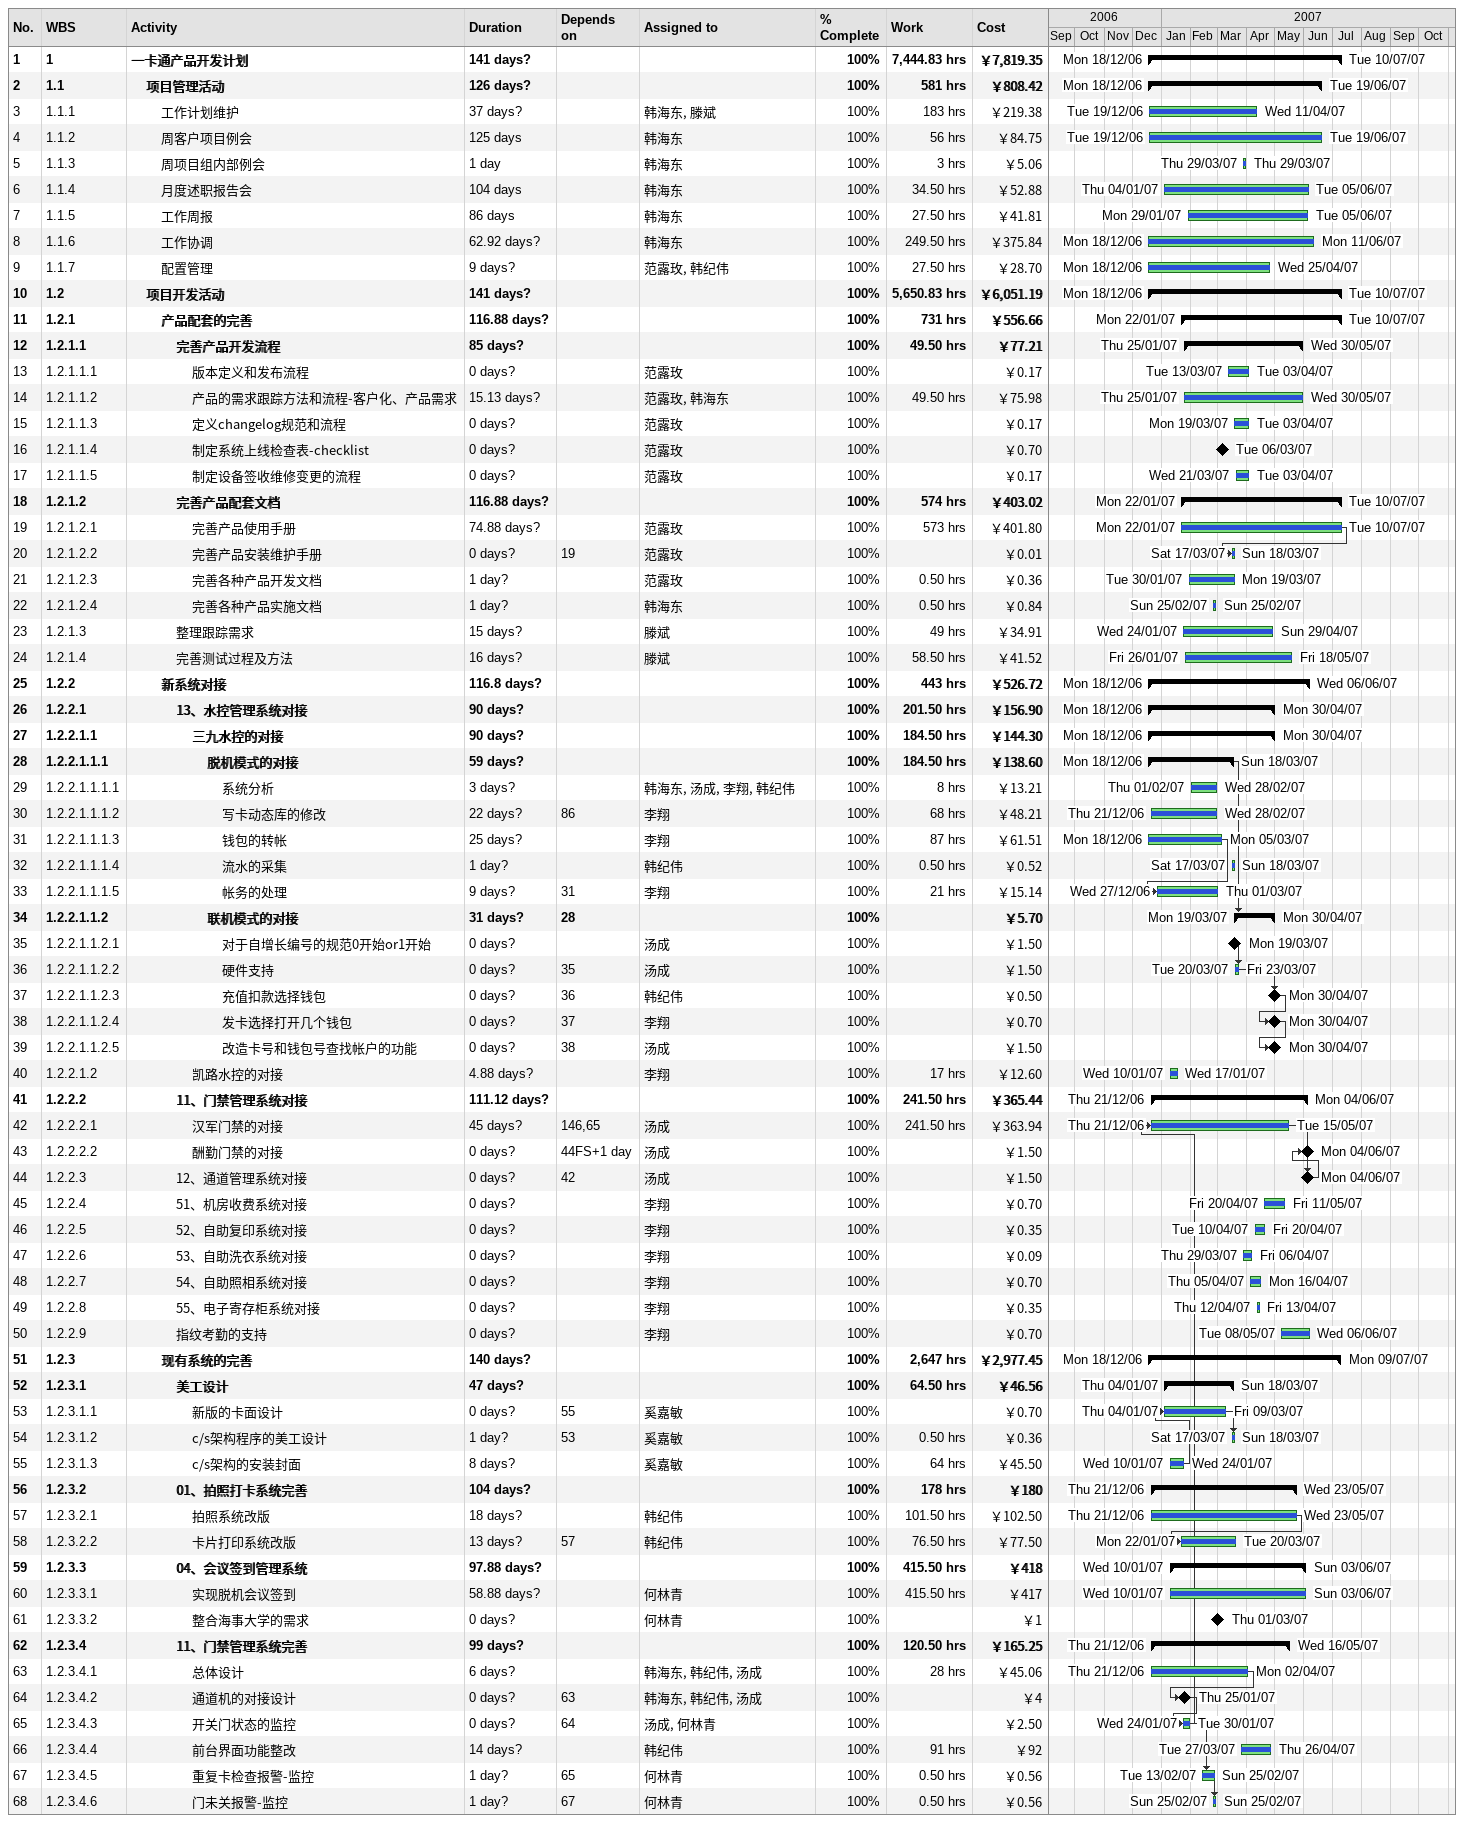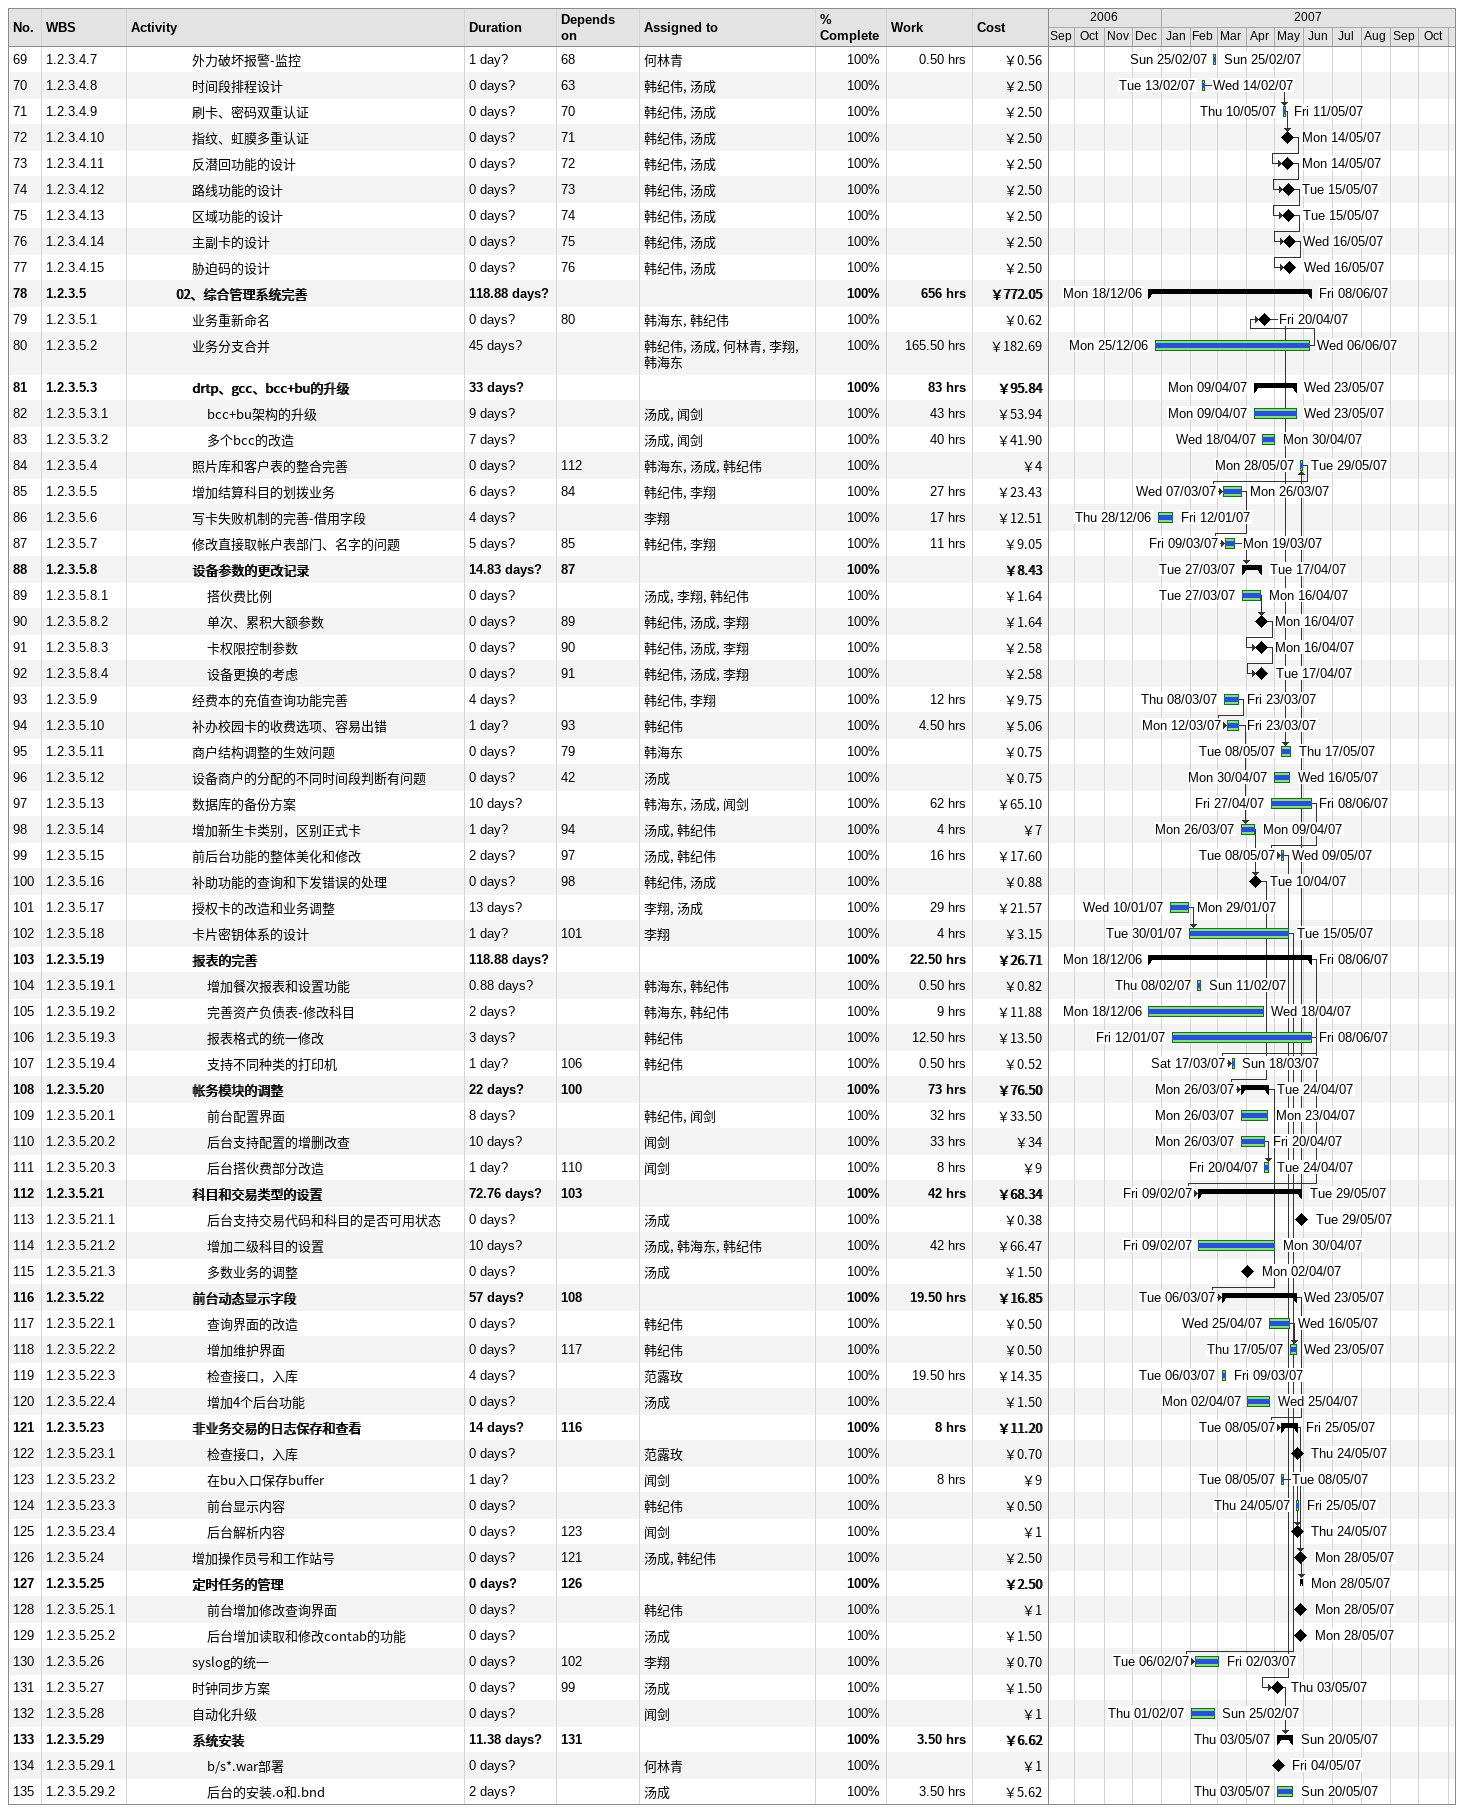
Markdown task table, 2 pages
| ID | WBS | Task | Duration | Start | Finish | Predecessors | Resources | % complete | Work (h) | Cost (￥) |
|---|---|---|---|---|---|---|---|---|---|---|
| 1 | 1 | **一卡通产品开发计划** | 141d? | 2006-12-18 | 2007-07-10 |  |  | 100 | 7444.83 | 7819.35 |
| 2 | 1.1 | **项目管理活动** | 126d? | 2006-12-18 | 2007-06-19 |  |  | 100 | 581 | 808.42 |
| 3 | 1.1.1 | 工作计划维护 | 37d? | 2006-12-19 | 2007-04-11 |  | 韩海东, 滕斌 | 100 | 183 | 219.38 |
| 4 | 1.1.2 | 周客户项目例会 | 125d | 2006-12-19 | 2007-06-19 |  | 韩海东 | 100 | 56 | 84.75 |
| 5 | 1.1.3 | 周项目组内部例会 | 1d | 2007-03-29 | 2007-03-29 |  | 韩海东 | 100 | 3 | 5.06 |
| 6 | 1.1.4 | 月度述职报告会 | 104d | 2007-01-04 | 2007-06-05 |  | 韩海东 | 100 | 34.50 | 52.88 |
| 7 | 1.1.5 | 工作周报 | 86d | 2007-01-29 | 2007-06-05 |  | 韩海东 | 100 | 27.50 | 41.81 |
| 8 | 1.1.6 | 工作协调 | 62.92d? | 2006-12-18 | 2007-06-11 |  | 韩海东 | 100 | 249.50 | 375.84 |
| 9 | 1.1.7 | 配置管理 | 9d? | 2006-12-18 | 2007-04-25 |  | 范露玫, 韩纪伟 | 100 | 27.50 | 28.70 |
| 10 | 1.2 | **项目开发活动** | 141d? | 2006-12-18 | 2007-07-10 |  |  | 100 | 5650.83 | 6051.19 |
| 11 | 1.2.1 | **产品配套的完善** | 116.88d? | 2007-01-22 | 2007-07-10 |  |  | 100 | 731 | 556.66 |
| 12 | 1.2.1.1 | **完善产品开发流程** | 85d? | 2007-01-25 | 2007-05-30 |  |  | 100 | 49.50 | 77.21 |
| 13 | 1.2.1.1.1 | 版本定义和发布流程 | 0d? | 2007-03-13 | 2007-04-03 |  | 范露玫 | 100 |  | 0.17 |
| 14 | 1.2.1.1.2 | 产品的需求跟踪方法和流程-客户化、产品需求 | 15.13d? | 2007-01-25 | 2007-05-30 |  | 范露玫, 韩海东 | 100 | 49.50 | 75.98 |
| 15 | 1.2.1.1.3 | 定义changelog规范和流程 | 0d? | 2007-03-19 | 2007-04-03 |  | 范露玫 | 100 |  | 0.17 |
| 16 | 1.2.1.1.4 | 制定系统上线检查表-checklist | 0d? | 2007-03-06 | 2007-03-06 |  | 范露玫 | 100 |  | 0.70 |
| 17 | 1.2.1.1.5 | 制定设备签收维修变更的流程 | 0d? | 2007-03-21 | 2007-04-03 |  | 范露玫 | 100 |  | 0.17 |
| 18 | 1.2.1.2 | **完善产品配套文档** | 116.88d? | 2007-01-22 | 2007-07-10 |  |  | 100 | 574 | 403.02 |
| 19 | 1.2.1.2.1 | 完善产品使用手册 | 74.88d? | 2007-01-22 | 2007-07-10 |  | 范露玫 | 100 | 573 | 401.80 |
| 20 | 1.2.1.2.2 | 完善产品安装维护手册 | 0d? | 2007-03-17 | 2007-03-18 | 19 | 范露玫 | 100 |  | 0.01 |
| 21 | 1.2.1.2.3 | 完善各种产品开发文档 | 1d? | 2007-01-30 | 2007-03-19 |  | 范露玫 | 100 | 0.50 | 0.36 |
| 22 | 1.2.1.2.4 | 完善各种产品实施文档 | 1d? | 2007-02-25 | 2007-02-25 |  | 韩海东 | 100 | 0.50 | 0.84 |
| 23 | 1.2.1.3 | 整理跟踪需求 | 15d? | 2007-01-24 | 2007-04-29 |  | 滕斌 | 100 | 49 | 34.91 |
| 24 | 1.2.1.4 | 完善测试过程及方法 | 16d? | 2007-01-26 | 2007-05-18 |  | 滕斌 | 100 | 58.50 | 41.52 |
| 25 | 1.2.2 | **新系统对接** | 116.8d? | 2006-12-18 | 2007-06-06 |  |  | 100 | 443 | 526.72 |
| 26 | 1.2.2.1 | **13、水控管理系统对接** | 90d? | 2006-12-18 | 2007-04-30 |  |  | 100 | 201.50 | 156.90 |
| 27 | 1.2.2.1.1 | **三九水控的对接** | 90d? | 2006-12-18 | 2007-04-30 |  |  | 100 | 184.50 | 144.30 |
| 28 | 1.2.2.1.1.1 | **脱机模式的对接** | 59d? | 2006-12-18 | 2007-03-18 |  |  | 100 | 184.50 | 138.60 |
| 29 | 1.2.2.1.1.1.1 | 系统分析 | 3d? | 2007-02-01 | 2007-02-28 |  | 韩海东, 汤成, 李翔, 韩纪伟 | 100 | 8 | 13.21 |
| 30 | 1.2.2.1.1.1.2 | 写卡动态库的修改 | 22d? | 2006-12-21 | 2007-02-28 | 86 | 李翔 | 100 | 68 | 48.21 |
| 31 | 1.2.2.1.1.1.3 | 钱包的转帐 | 25d? | 2006-12-18 | 2007-03-05 |  | 李翔 | 100 | 87 | 61.51 |
| 32 | 1.2.2.1.1.1.4 | 流水的采集 | 1d? | 2007-03-17 | 2007-03-18 |  | 韩纪伟 | 100 | 0.50 | 0.52 |
| 33 | 1.2.2.1.1.1.5 | 帐务的处理 | 9d? | 2006-12-27 | 2007-03-01 | 31 | 李翔 | 100 | 21 | 15.14 |
| 34 | 1.2.2.1.1.2 | **联机模式的对接** | 31d? | 2007-03-19 | 2007-04-30 | 28 |  | 100 |  | 5.70 |
| 35 | 1.2.2.1.1.2.1 | 对于自增长编号的规范0开始or1开始 | 0d? | 2007-03-19 | 2007-03-19 |  | 汤成 | 100 |  | 1.50 |
| 36 | 1.2.2.1.1.2.2 | 硬件支持 | 0d? | 2007-03-20 | 2007-03-23 | 35 | 汤成 | 100 |  | 1.50 |
| 37 | 1.2.2.1.1.2.3 | 充值扣款选择钱包 | 0d? | 2007-04-30 | 2007-04-30 | 36 | 韩纪伟 | 100 |  | 0.50 |
| 38 | 1.2.2.1.1.2.4 | 发卡选择打开几个钱包 | 0d? | 2007-04-30 | 2007-04-30 | 37 | 李翔 | 100 |  | 0.70 |
| 39 | 1.2.2.1.1.2.5 | 改造卡号和钱包号查找帐户的功能 | 0d? | 2007-04-30 | 2007-04-30 | 38 | 汤成 | 100 |  | 1.50 |
| 40 | 1.2.2.1.2 | 凯路水控的对接 | 4.88d? | 2007-01-10 | 2007-01-17 |  | 李翔 | 100 | 17 | 12.60 |
| 41 | 1.2.2.2 | **11、门禁管理系统对接** | 111.12d? | 2006-12-21 | 2007-06-04 |  |  | 100 | 241.50 | 365.44 |
| 42 | 1.2.2.2.1 | 汉军门禁的对接 | 45d? | 2006-12-21 | 2007-05-15 | 146, 65 | 汤成 | 100 | 241.50 | 363.94 |
| 43 | 1.2.2.2.2 | 酬勤门禁的对接 | 0d? | 2007-06-04 | 2007-06-04 | 44FS+1d | 汤成 | 100 |  | 1.50 |
| 44 | 1.2.2.3 | 12、通道管理系统对接 | 0d? | 2007-06-04 | 2007-06-04 | 42 | 汤成 | 100 |  | 1.50 |
| 45 | 1.2.2.4 | 51、机房收费系统对接 | 0d? | 2007-04-20 | 2007-05-11 |  | 李翔 | 100 |  | 0.70 |
| 46 | 1.2.2.5 | 52、自助复印系统对接 | 0d? | 2007-04-10 | 2007-04-20 |  | 李翔 | 100 |  | 0.35 |
| 47 | 1.2.2.6 | 53、自助洗衣系统对接 | 0d? | 2007-03-29 | 2007-04-06 |  | 李翔 | 100 |  | 0.09 |
| 48 | 1.2.2.7 | 54、自助照相系统对接 | 0d? | 2007-04-05 | 2007-04-16 |  | 李翔 | 100 |  | 0.70 |
| 49 | 1.2.2.8 | 55、电子寄存柜系统对接 | 0d? | 2007-04-12 | 2007-04-13 |  | 李翔 | 100 |  | 0.35 |
| 50 | 1.2.2.9 | 指纹考勤的支持 | 0d? | 2007-05-08 | 2007-06-06 |  | 李翔 | 100 |  | 0.70 |
| 51 | 1.2.3 | **现有系统的完善** | 140d? | 2006-12-18 | 2007-07-09 |  |  | 100 | 2647 | 2977.45 |
| 52 | 1.2.3.1 | **美工设计** | 47d? | 2007-01-04 | 2007-03-18 |  |  | 100 | 64.50 | 46.56 |
| 53 | 1.2.3.1.1 | 新版的卡面设计 | 0d? | 2007-01-04 | 2007-03-09 | 55 | 奚嘉敏 | 100 |  | 0.70 |
| 54 | 1.2.3.1.2 | c/s架构程序的美工设计 | 1d? | 2007-03-17 | 2007-03-18 | 53 | 奚嘉敏 | 100 | 0.50 | 0.36 |
| 55 | 1.2.3.1.3 | c/s架构的安装封面 | 8d? | 2007-01-10 | 2007-01-24 |  | 奚嘉敏 | 100 | 64 | 45.50 |
| 56 | 1.2.3.2 | **01、拍照打卡系统完善** | 104d? | 2006-12-21 | 2007-05-23 |  |  | 100 | 178 | 180 |
| 57 | 1.2.3.2.1 | 拍照系统改版 | 18d? | 2006-12-21 | 2007-05-23 |  | 韩纪伟 | 100 | 101.50 | 102.50 |
| 58 | 1.2.3.2.2 | 卡片打印系统改版 | 13d? | 2007-01-22 | 2007-03-20 | 57 | 韩纪伟 | 100 | 76.50 | 77.50 |
| 59 | 1.2.3.3 | **04、会议签到管理系统** | 97.88d? | 2007-01-10 | 2007-06-03 |  |  | 100 | 415.50 | 418 |
| 60 | 1.2.3.3.1 | 实现脱机会议签到 | 58.88d? | 2007-01-10 | 2007-06-03 |  | 何林青 | 100 | 415.50 | 417 |
| 61 | 1.2.3.3.2 | 整合海事大学的需求 | 0d? | 2007-03-01 | 2007-03-01 |  | 何林青 | 100 |  | 1 |
| 62 | 1.2.3.4 | **11、门禁管理系统完善** | 99d? | 2006-12-21 | 2007-05-16 |  |  | 100 | 120.50 | 165.25 |
| 63 | 1.2.3.4.1 | 总体设计 | 6d? | 2006-12-21 | 2007-04-02 |  | 韩海东, 韩纪伟, 汤成 | 100 | 28 | 45.06 |
| 64 | 1.2.3.4.2 | 通道机的对接设计 | 0d? | 2007-01-25 | 2007-01-25 | 63 | 韩海东, 韩纪伟, 汤成 | 100 |  | 4 |
| 65 | 1.2.3.4.3 | 开关门状态的监控 | 0d? | 2007-01-24 | 2007-01-30 | 64 | 汤成, 何林青 | 100 |  | 2.50 |
| 66 | 1.2.3.4.4 | 前台界面功能整改 | 14d? | 2007-03-27 | 2007-04-26 |  | 韩纪伟 | 100 | 91 | 92 |
| 67 | 1.2.3.4.5 | 重复卡检查报警-监控 | 1d? | 2007-02-13 | 2007-02-25 | 65 | 何林青 | 100 | 0.50 | 0.56 |
| 68 | 1.2.3.4.6 | 门未关报警-监控 | 1d? | 2007-02-25 | 2007-02-25 | 67 | 何林青 | 100 | 0.50 | 0.56 |
| 69 | 1.2.3.4.7 | 外力破坏报警-监控 | 1d? | 2007-02-25 | 2007-02-25 | 68 | 何林青 | 100 | 0.50 | 0.56 |
| 70 | 1.2.3.4.8 | 时间段排程设计 | 0d? | 2007-02-13 | 2007-02-14 | 63 | 韩纪伟, 汤成 | 100 |  | 2.50 |
| 71 | 1.2.3.4.9 | 刷卡、密码双重认证 | 0d? | 2007-05-10 | 2007-05-11 | 70 | 韩纪伟, 汤成 | 100 |  | 2.50 |
| 72 | 1.2.3.4.10 | 指纹、虹膜多重认证 | 0d? | 2007-05-14 | 2007-05-14 | 71 | 韩纪伟, 汤成 | 100 |  | 2.50 |
| 73 | 1.2.3.4.11 | 反潜回功能的设计 | 0d? | 2007-05-14 | 2007-05-14 | 72 | 韩纪伟, 汤成 | 100 |  | 2.50 |
| 74 | 1.2.3.4.12 | 路线功能的设计 | 0d? | 2007-05-15 | 2007-05-15 | 73 | 韩纪伟, 汤成 | 100 |  | 2.50 |
| 75 | 1.2.3.4.13 | 区域功能的设计 | 0d? | 2007-05-15 | 2007-05-15 | 74 | 韩纪伟, 汤成 | 100 |  | 2.50 |
| 76 | 1.2.3.4.14 | 主副卡的设计 | 0d? | 2007-05-16 | 2007-05-16 | 75 | 韩纪伟, 汤成 | 100 |  | 2.50 |
| 77 | 1.2.3.4.15 | 胁迫码的设计 | 0d? | 2007-05-16 | 2007-05-16 | 76 | 韩纪伟, 汤成 | 100 |  | 2.50 |
| 78 | 1.2.3.5 | **02、综合管理系统完善** | 118.88d? | 2006-12-18 | 2007-06-08 |  |  | 100 | 656 | 772.05 |
| 79 | 1.2.3.5.1 | 业务重新命名 | 0d? | 2007-04-20 | 2007-04-20 | 80 | 韩海东, 韩纪伟 | 100 |  | 0.62 |
| 80 | 1.2.3.5.2 | 业务分支合并 | 45d? | 2006-12-25 | 2007-06-06 |  | 韩纪伟, 汤成, 何林青, 李翔, 韩海东 | 100 | 165.50 | 182.69 |
| 81 | 1.2.3.5.3 | **drtp、gcc、bcc+bu的升级** | 33d? | 2007-04-09 | 2007-05-23 |  |  | 100 | 83 | 95.84 |
| 82 | 1.2.3.5.3.1 | bcc+bu架构的升级 | 9d? | 2007-04-09 | 2007-05-23 |  | 汤成, 闻剑 | 100 | 43 | 53.94 |
| 83 | 1.2.3.5.3.2 | 多个bcc的改造 | 7d? | 2007-04-18 | 2007-04-30 |  | 汤成, 闻剑 | 100 | 40 | 41.90 |
| 84 | 1.2.3.5.4 | 照片库和客户表的整合完善 | 0d? | 2007-05-28 | 2007-05-29 | 112 | 韩海东, 汤成, 韩纪伟 | 100 |  | 4 |
| 85 | 1.2.3.5.5 | 增加结算科目的划拨业务 | 6d? | 2007-03-07 | 2007-03-26 | 84 | 韩纪伟, 李翔 | 100 | 27 | 23.43 |
| 86 | 1.2.3.5.6 | 写卡失败机制的完善-借用字段 | 4d? | 2006-12-28 | 2007-01-12 |  | 李翔 | 100 | 17 | 12.51 |
| 87 | 1.2.3.5.7 | 修改直接取帐户表部门、名字的问题 | 5d? | 2007-03-09 | 2007-03-19 | 85 | 韩纪伟, 李翔 | 100 | 11 | 9.05 |
| 88 | 1.2.3.5.8 | **设备参数的更改记录** | 14.83d? | 2007-03-27 | 2007-04-17 | 87 |  | 100 |  | 8.43 |
| 89 | 1.2.3.5.8.1 | 搭伙费比例 | 0d? | 2007-03-27 | 2007-04-16 |  | 汤成, 李翔, 韩纪伟 | 100 |  | 1.64 |
| 90 | 1.2.3.5.8.2 | 单次、累积大额参数 | 0d? | 2007-04-16 | 2007-04-16 | 89 | 韩纪伟, 汤成, 李翔 | 100 |  | 1.64 |
| 91 | 1.2.3.5.8.3 | 卡权限控制参数 | 0d? | 2007-04-16 | 2007-04-16 | 90 | 韩纪伟, 汤成, 李翔 | 100 |  | 2.58 |
| 92 | 1.2.3.5.8.4 | 设备更换的考虑 | 0d? | 2007-04-17 | 2007-04-17 | 91 | 韩纪伟, 汤成, 李翔 | 100 |  | 2.58 |
| 93 | 1.2.3.5.9 | 经费本的充值查询功能完善 | 4d? | 2007-03-08 | 2007-03-23 |  | 韩纪伟, 李翔 | 100 | 12 | 9.75 |
| 94 | 1.2.3.5.10 | 补办校园卡的收费选项、容易出错 | 1d? | 2007-03-12 | 2007-03-23 | 93 | 韩纪伟 | 100 | 4.50 | 5.06 |
| 95 | 1.2.3.5.11 | 商户结构调整的生效问题 | 0d? | 2007-05-08 | 2007-05-17 | 79 | 韩海东 | 100 |  | 0.75 |
| 96 | 1.2.3.5.12 | 设备商户的分配的不同时间段判断有问题 | 0d? | 2007-04-30 | 2007-05-16 | 42 | 汤成 | 100 |  | 0.75 |
| 97 | 1.2.3.5.13 | 数据库的备份方案 | 10d? | 2007-04-27 | 2007-06-08 |  | 韩海东, 汤成, 闻剑 | 100 | 62 | 65.10 |
| 98 | 1.2.3.5.14 | 增加新生卡类别，区别正式卡 | 1d? | 2007-03-26 | 2007-04-09 | 94 | 汤成, 韩纪伟 | 100 | 4 | 7 |
| 99 | 1.2.3.5.15 | 前后台功能的整体美化和修改 | 2d? | 2007-05-08 | 2007-05-09 | 97 | 汤成, 韩纪伟 | 100 | 16 | 17.60 |
| 100 | 1.2.3.5.16 | 补助功能的查询和下发错误的处理 | 0d? | 2007-04-10 | 2007-04-10 | 98 | 韩纪伟, 汤成 | 100 |  | 0.88 |
| 101 | 1.2.3.5.17 | 授权卡的改造和业务调整 | 13d? | 2007-01-10 | 2007-01-29 |  | 李翔, 汤成 | 100 | 29 | 21.57 |
| 102 | 1.2.3.5.18 | 卡片密钥体系的设计 | 1d? | 2007-01-30 | 2007-05-15 | 101 | 李翔 | 100 | 4 | 3.15 |
| 103 | 1.2.3.5.19 | **报表的完善** | 118.88d? | 2006-12-18 | 2007-06-08 |  |  | 100 | 22.50 | 26.71 |
| 104 | 1.2.3.5.19.1 | 增加餐次报表和设置功能 | 0.88d? | 2007-02-08 | 2007-02-11 |  | 韩海东, 韩纪伟 | 100 | 0.50 | 0.82 |
| 105 | 1.2.3.5.19.2 | 完善资产负债表-修改科目 | 2d? | 2006-12-18 | 2007-04-18 |  | 韩海东, 韩纪伟 | 100 | 9 | 11.88 |
| 106 | 1.2.3.5.19.3 | 报表格式的统一修改 | 3d? | 2007-01-12 | 2007-06-08 |  | 韩纪伟 | 100 | 12.50 | 13.50 |
| 107 | 1.2.3.5.19.4 | 支持不同种类的打印机 | 1d? | 2007-03-17 | 2007-03-18 | 106 | 韩纪伟 | 100 | 0.50 | 0.52 |
| 108 | 1.2.3.5.20 | **帐务模块的调整** | 22d? | 2007-03-26 | 2007-04-24 | 100 |  | 100 | 73 | 76.50 |
| 109 | 1.2.3.5.20.1 | 前台配置界面 | 8d? | 2007-03-26 | 2007-04-23 |  | 韩纪伟, 闻剑 | 100 | 32 | 33.50 |
| 110 | 1.2.3.5.20.2 | 后台支持配置的增删改查 | 10d? | 2007-03-26 | 2007-04-20 |  | 闻剑 | 100 | 33 | 34 |
| 111 | 1.2.3.5.20.3 | 后台搭伙费部分改造 | 1d? | 2007-04-20 | 2007-04-24 | 110 | 闻剑 | 100 | 8 | 9 |
| 112 | 1.2.3.5.21 | **科目和交易类型的设置** | 72.76d? | 2007-02-09 | 2007-05-29 | 103 |  | 100 | 42 | 68.34 |
| 113 | 1.2.3.5.21.1 | 后台支持交易代码和科目的是否可用状态 | 0d? | 2007-05-29 | 2007-05-29 |  | 汤成 | 100 |  | 0.38 |
| 114 | 1.2.3.5.21.2 | 增加二级科目的设置 | 10d? | 2007-02-09 | 2007-04-30 |  | 汤成, 韩海东, 韩纪伟 | 100 | 42 | 66.47 |
| 115 | 1.2.3.5.21.3 | 多数业务的调整 | 0d? | 2007-04-02 | 2007-04-02 |  | 汤成 | 100 |  | 1.50 |
| 116 | 1.2.3.5.22 | **前台动态显示字段** | 57d? | 2007-03-06 | 2007-05-23 | 108 |  | 100 | 19.50 | 16.85 |
| 117 | 1.2.3.5.22.1 | 查询界面的改造 | 0d? | 2007-04-25 | 2007-05-16 |  | 韩纪伟 | 100 |  | 0.50 |
| 118 | 1.2.3.5.22.2 | 增加维护界面 | 0d? | 2007-05-17 | 2007-05-23 | 117 | 韩纪伟 | 100 |  | 0.50 |
| 119 | 1.2.3.5.22.3 | 检查接口，入库 | 4d? | 2007-03-06 | 2007-03-09 |  | 范露玫 | 100 | 19.50 | 14.35 |
| 120 | 1.2.3.5.22.4 | 增加4个后台功能 | 0d? | 2007-04-02 | 2007-04-25 |  | 汤成 | 100 |  | 1.50 |
| 121 | 1.2.3.5.23 | **非业务交易的日志保存和查看** | 14d? | 2007-05-08 | 2007-05-25 | 116 |  | 100 | 8 | 11.20 |
| 122 | 1.2.3.5.23.1 | 检查接口，入库 | 0d? | 2007-05-24 | 2007-05-24 |  | 范露玫 | 100 |  | 0.70 |
| 123 | 1.2.3.5.23.2 | 在bu入口保存buffer | 1d? | 2007-05-08 | 2007-05-08 |  | 闻剑 | 100 | 8 | 9 |
| 124 | 1.2.3.5.23.3 | 前台显示内容 | 0d? | 2007-05-24 | 2007-05-25 |  | 韩纪伟 | 100 |  | 0.50 |
| 125 | 1.2.3.5.23.4 | 后台解析内容 | 0d? | 2007-05-24 | 2007-05-24 | 123 | 闻剑 | 100 |  | 1 |
| 126 | 1.2.3.5.24 | 增加操作员号和工作站号 | 0d? | 2007-05-28 | 2007-05-28 | 121 | 汤成, 韩纪伟 | 100 |  | 2.50 |
| 127 | 1.2.3.5.25 | **定时任务的管理** | 0d? | 2007-05-28 | 2007-05-28 | 126 |  | 100 |  | 2.50 |
| 128 | 1.2.3.5.25.1 | 前台增加修改查询界面 | 0d? | 2007-05-28 | 2007-05-28 |  | 韩纪伟 | 100 |  | 1 |
| 129 | 1.2.3.5.25.2 | 后台增加读取和修改contab的功能 | 0d? | 2007-05-28 | 2007-05-28 |  | 汤成 | 100 |  | 1.50 |
| 130 | 1.2.3.5.26 | syslog的统一 | 0d? | 2007-02-06 | 2007-03-02 | 102 | 李翔 | 100 |  | 0.70 |
| 131 | 1.2.3.5.27 | 时钟同步方案 | 0d? | 2007-05-03 | 2007-05-03 | 99 | 汤成 | 100 |  | 1.50 |
| 132 | 1.2.3.5.28 | 自动化升级 | 0d? | 2007-02-01 | 2007-02-25 |  | 闻剑 | 100 |  | 1 |
| 133 | 1.2.3.5.29 | **系统安装** | 11.38d? | 2007-05-03 | 2007-05-20 | 131 |  | 100 | 3.50 | 6.62 |
| 134 | 1.2.3.5.29.1 | b/s*.war部署 | 0d? | 2007-05-04 | 2007-05-04 |  | 何林青 | 100 |  | 1 |
| 135 | 1.2.3.5.29.2 | 后台的安装.o和.bnd | 2d? | 2007-05-03 | 2007-05-20 |  | 汤成 | 100 | 3.50 | 5.62 |
